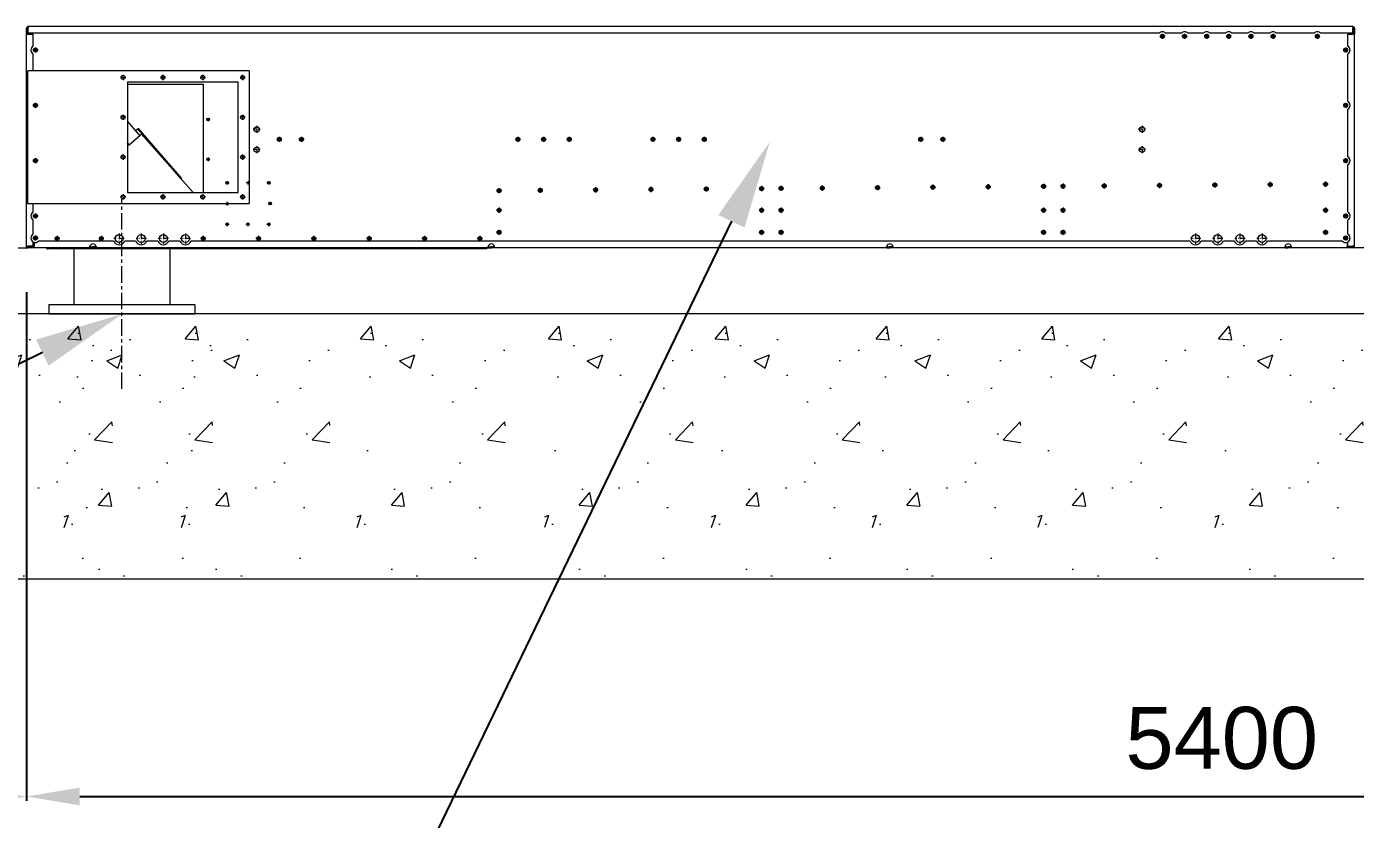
# Model space of a CAD drawing. Header units: millimetres. Extents: x -664124 to 30784, y -141094 to 22397.
# Drawn here: x 11470 to 14472, y 7893 to 9685 of the extents above; entities that cross this region are included whole.
import ezdxf
from ezdxf import colors
from ezdxf.entities.mleader import LeaderData, LeaderLine
from ezdxf.math import Vec2, Vec3

# ---------------------------------------------------------------- set-up
doc = ezdxf.new("R2010")
doc.units = ezdxf.units.MM
doc.linetypes.add('CENTER', pattern=[2, 1.25, -0.25, 0.25, -0.25])
doc.linetypes.add('DASHDOT', pattern=[18.5, 12, -3, 0.5, -3])
for name, color, linetype in [('center', 1, 'CENTER'), ('냉각탑_dim', 1, 'Continuous'), ('냉각탑_기초', 23, 'Continuous')]:
    doc.layers.add(name, color=color, linetype=linetype)
doc.styles.get("Standard").update_dxf_attribs({"font": 'arial.ttf'})
doc.dimstyles.new('1.40', dxfattribs={"dimscale": 20, "dimtxt": 1.5, "dimasz": 1, "dimexe": 0.5, "dimexo": 0.5, "dimgap": 0.5, "dimtad": 1, "dimdec": 0, "dimzin": 0, "dimdsep": 46, "dimtxsty": 'Standard', "dimcen": 0, "dimclrd": 2, "dimclre": 2, "dimclrt": 3, "dimadec": 0, "dimazin": 0, "dimtfac": 1, "dimtdec": 0, "dimtmove": 0, "dimatfit": 0, "dimfxl": 1, "dimtolj": 1, "dimtzin": 0, "dimlwd": -1, "dimlwe": -1, "dimarcsym": 0})

# ---------------------------------------------------------------- blocks, each defined once
blk = doc.blocks.new('*D416')
at = {"color": 2, "transparency": 16777216}
for p, q in [((10470.3, 9084.9), (10470.3, 7934.8)), ((11470.3, 9084.9), (11470.3, 7934.8)), ((10590.3, 7944.8), (11350.3, 7944.8))]:
    blk.add_line(p, q, dxfattribs=at)
for points in [[(10590.3, 7964.8), (10590.3, 7924.8), (10470.3, 7944.8)], [(11350.3, 7964.8), (11350.3, 7924.8), (11470.3, 7944.8)]]:
    blk.add_solid(points, dxfattribs=at)
at = {"layer": 'Defpoints', "color": 0, "transparency": 16777216}
for p in [(10470.3, 9184.9), (11470.3, 9184.9), (11470.3, 7944.8)]:
    blk.add_point(p, dxfattribs=at)
at = {"color": 3, "lineweight": 5, "transparency": 16777216, "insert": (10970.3, 8076.3), "char_height": 140, "attachment_point": 5}
blk.add_mtext('\\A1;1000', dxfattribs=at)
blk = doc.blocks.new('*D417')
at = {"color": 2, "transparency": 16777216}
for p, q in [((11470.3, 9084.9), (11470.3, 7934.8)), ((16870.3, 9084.9), (16870.3, 7934.8)), ((11590.3, 7944.8), (16750.3, 7944.8))]:
    blk.add_line(p, q, dxfattribs=at)
for points in [[(11590.3, 7964.8), (11590.3, 7924.8), (11470.3, 7944.8)], [(16750.3, 7964.8), (16750.3, 7924.8), (16870.3, 7944.8)]]:
    blk.add_solid(points, dxfattribs=at)
at = {"layer": 'Defpoints', "color": 0, "transparency": 16777216}
for p in [(11470.3, 9184.9), (16870.3, 9184.9), (16870.3, 7944.8)]:
    blk.add_point(p, dxfattribs=at)
at = {"color": 3, "lineweight": 5, "transparency": 16777216, "insert": (14170.3, 8076.3), "char_height": 140, "attachment_point": 5}
blk.add_mtext('\\A1;5400', dxfattribs=at)
blk = doc.blocks.new('*D421')
at = {"color": 2, "transparency": 16777216}
for p, q in [((9770.3, 8936.6), (9770.3, 7237.1)), ((17970.3, 8936.6), (17970.3, 7237.1)), ((9890.3, 7247.1), (17850.3, 7247.1))]:
    blk.add_line(p, q, dxfattribs=at)
for points in [[(9890.3, 7267.1), (9890.3, 7227.1), (9770.3, 7247.1)], [(17850.3, 7267.1), (17850.3, 7227.1), (17970.3, 7247.1)]]:
    blk.add_solid(points, dxfattribs=at)
at = {"layer": 'Defpoints', "color": 0, "transparency": 16777216}
for p in [(9770.3, 9036.6), (17970.3, 9036.6), (17970.3, 7247.1)]:
    blk.add_point(p, dxfattribs=at)
at = {"color": 3, "lineweight": 5, "transparency": 16777216, "insert": (13870.3, 7378.6), "char_height": 140, "attachment_point": 5}
blk.add_mtext('\\A1;8200', dxfattribs=at)
blk = doc.blocks.new('1')
at = {"color": 7, "lineweight": 20, "ltscale": 0.3375}
for p, q in [((11470.3, 9667.9), (11470.3, 9681.4)), ((11472.3, 9681.4), (11472.3, 9667.9)), ((14468.3, 9667.9), (14468.3, 9681.4)), ((14470.3, 9681.4), (14470.3, 9667.9)), ((11473.8, 9186.9), (11487.3, 9186.9)), ((14453.3, 9186.9), (14466.8, 9186.9)), ((11487.3, 9184.9), (11473.8, 9184.9)), ((14466.8, 9184.9), (14453.3, 9184.9))]:
    blk.add_line(p, q, dxfattribs=at)
at = {"color": 7, "lineweight": 20, "ltscale": 0.05}
for p, q in [((11470.3, 9681.4), (11472.3, 9681.4)), ((14470.3, 9681.4), (14468.3, 9681.4)), ((11473.8, 9184.9), (11473.8, 9186.9)), ((11613.6, 9184.9), (11613.6, 9186.9)), ((11627.1, 9184.9), (11627.1, 9186.9)), ((12513.6, 9184.9), (12513.6, 9186.9)), ((12527.1, 9184.9), (12527.1, 9186.9)), ((13413.6, 9184.9), (13413.6, 9186.9)), ((13427.1, 9184.9), (13427.1, 9186.9)), ((14313.6, 9184.9), (14313.6, 9186.9)), ((14327.1, 9184.9), (14327.1, 9186.9)), ((14466.8, 9184.9), (14466.8, 9186.9)), ((11516.3, 9182.9), (11518.3, 9182.9)), ((12510.3, 9182.9), (12508.3, 9182.9))]:
    blk.add_line(p, q, dxfattribs=at)
at = {"color": 7, "lineweight": 20}
for p, q in [((11470.3, 9188.4), (11470.3, 9667.9)), ((14466.8, 9684.9), (11473.8, 9684.9)), ((14029.2, 9669.9), (11473.8, 9669.9)), ((11485.3, 9640.6), (11485.3, 9667.9)), ((14079.2, 9669.9), (14043.5, 9669.9)), ((14129.2, 9669.9), (14093.5, 9669.9)), ((14179.2, 9669.9), (14143.5, 9669.9)), ((14229.2, 9669.9), (14193.5, 9669.9)), ((14279.2, 9669.9), (14243.5, 9669.9)), ((14379.2, 9669.9), (14293.5, 9669.9)), ((14466.8, 9669.9), (14393.5, 9669.9)), ((14455.3, 9640.6), (14455.3, 9667.9)), ((14470.3, 9188.4), (14470.3, 9667.9)), ((11485.3, 9584.9), (11485.3, 9623.3)), ((14455.3, 9515.6), (14455.3, 9623.3)), ((11473.3, 9284.9), (11473.3, 9584.9)), ((11973.3, 9584.9), (11473.3, 9584.9)), ((11973.3, 9584.9), (11973.3, 9284.9)), ((11698.3, 9559.9), (11948.3, 9559.9)), ((11698.3, 9559.9), (11698.3, 9309.9)), ((11698.3, 9554.9), (11870.3, 9554.9)), ((11870.3, 9309.9), (11870.3, 9554.9)), ((11948.3, 9309.9), (11948.3, 9559.9)), ((14455.3, 9390.6), (14455.3, 9498.3)), ((11698.3, 9470.6), (11726.4, 9438.3)), ((11727.2, 9438.9), (11702.4, 9417.1)), ((11819.7, 9340.9), (11721.3, 9454.1)), ((11820.8, 9341.9), (11722.4, 9455.1)), ((11846.5, 9309.9), (11730.2, 9441.6)), ((14455.3, 9265.6), (14455.3, 9373.3)), ((11698.3, 9309.9), (11948.3, 9309.9)), ((11473.3, 9284.9), (11973.3, 9284.9)), ((11485.3, 9215.6), (11485.3, 9248.3)), ((14455.3, 9215.6), (14455.3, 9248.3)), ((11666.7, 9199.9), (11497.5, 9199.9)), ((11716.7, 9199.9), (11692, 9199.9)), ((11766.7, 9199.9), (11742, 9199.9)), ((11816.7, 9199.9), (11792, 9199.9)), ((14098.7, 9199.9), (11842, 9199.9)), ((14148.7, 9199.9), (14124, 9199.9)), ((14198.7, 9199.9), (14174, 9199.9)), ((14248.7, 9199.9), (14224, 9199.9)), ((14443.2, 9199.9), (14274, 9199.9)), ((11613.6, 9184.9), (11487.3, 9184.9)), ((12506.8, 9182.9), (11519.8, 9182.9)), ((11577.3, 9182.9), (11577.3, 9056.9)), ((12513.6, 9184.9), (11627.1, 9184.9)), ((11793.6, 9182.9), (11793.6, 9056.9)), ((13413.6, 9184.9), (12527.1, 9184.9)), ((14313.6, 9184.9), (13427.1, 9184.9)), ((14453.3, 9184.9), (14327.1, 9184.9)), ((11520.5, 9056.9), (11850.5, 9056.9)), ((11520.5, 9056.9), (11520.5, 9034.9)), ((11850.5, 9056.9), (11850.5, 9034.9)), ((11850.5, 9034.9), (11520.5, 9034.9))]:
    blk.add_line(p, q, dxfattribs=at)
at = {"color": 7, "lineweight": 20, "ltscale": 0.0875}
for p, q in [((11470.3, 9667.9), (11473.8, 9667.9)), ((11473.8, 9684.9), (11473.8, 9681.4)), ((14466.8, 9684.9), (14466.8, 9681.4)), ((14470.3, 9667.9), (14466.8, 9667.9)), ((11470.3, 9188.4), (11473.8, 9188.4)), ((11487.3, 9184.9), (11487.3, 9188.4)), ((14453.3, 9184.9), (14453.3, 9188.4)), ((14470.3, 9188.4), (14466.8, 9188.4))]:
    blk.add_line(p, q, dxfattribs=at)
at = {"color": 7, "lineweight": 20, "ltscale": 0.0375}
for p, q in [((11472.3, 9681.4), (11473.8, 9681.4)), ((14468.3, 9681.4), (14466.8, 9681.4)), ((11720.1, 9453.2), (11721.3, 9454.1)), ((11721.3, 9454.1), (11722.4, 9455.1)), ((11819.7, 9340.9), (11820.8, 9341.9)), ((11473.8, 9186.9), (11473.8, 9188.4)), ((14466.8, 9186.9), (14466.8, 9188.4))]:
    blk.add_line(p, q, dxfattribs=at)
at = {"color": 7, "lineweight": 20, "ltscale": 0.2875}
for p, q in [((11473.8, 9669.9), (11473.8, 9681.4)), ((11473.8, 9667.9), (11485.3, 9667.9)), ((14455.3, 9667.9), (14466.8, 9667.9)), ((14466.8, 9669.9), (14466.8, 9681.4)), ((11485.3, 9188.4), (11473.8, 9188.4)), ((14455.3, 9188.4), (14466.8, 9188.4))]:
    blk.add_line(p, q, dxfattribs=at)
at = {"color": 7, "linetype": 'DASHDOT', "lineweight": 20, "ltscale": 0.2925}
for p, q in [((14036.3, 9668.8), (14036.3, 9657.1)), ((14086.3, 9668.8), (14086.3, 9657.1)), ((14136.3, 9668.8), (14136.3, 9657.1)), ((14186.3, 9668.8), (14186.3, 9657.1)), ((14236.3, 9668.8), (14236.3, 9657.1)), ((14286.3, 9668.8), (14286.3, 9657.1)), ((14386.3, 9668.8), (14386.3, 9657.1)), ((11490.3, 9637.8), (11490.3, 9626.1)), ((14042.2, 9662.9), (14030.5, 9662.9)), ((14092.2, 9662.9), (14080.5, 9662.9)), ((14142.2, 9662.9), (14130.5, 9662.9)), ((14192.2, 9662.9), (14180.5, 9662.9)), ((14242.2, 9662.9), (14230.5, 9662.9)), ((14292.2, 9662.9), (14280.5, 9662.9)), ((14392.2, 9662.9), (14380.5, 9662.9)), ((14450.3, 9637.8), (14450.3, 9626.1)), ((14456.2, 9631.9), (14444.5, 9631.9)), ((11688.3, 9575.8), (11688.3, 9564.1)), ((11778.3, 9575.8), (11778.3, 9564.1)), ((11868.3, 9575.8), (11868.3, 9564.1)), ((11958.3, 9575.8), (11958.3, 9564.1)), ((11490.3, 9512.8), (11490.3, 9501.1)), ((14456.2, 9506.9), (14444.5, 9506.9)), ((14450.3, 9512.8), (14450.3, 9501.1)), ((11688.3, 9485.8), (11688.3, 9474.1)), ((11958.3, 9485.8), (11958.3, 9474.1)), ((12041.3, 9435.8), (12041.3, 9424.1)), ((12091.3, 9435.8), (12091.3, 9424.1)), ((12580.3, 9435.8), (12580.3, 9424.1)), ((12638.3, 9435.8), (12638.3, 9424.1)), ((12696.3, 9435.8), (12696.3, 9424.1)), ((12885.3, 9435.8), (12885.3, 9424.1)), ((12943.3, 9435.8), (12943.3, 9424.1)), ((13001.3, 9435.8), (13001.3, 9424.1)), ((13490.3, 9435.8), (13490.3, 9424.1)), ((13546.2, 9429.9), (13534.5, 9429.9)), ((13540.3, 9435.8), (13540.3, 9424.1)), ((11490.3, 9387.8), (11490.3, 9376.1)), ((11688.3, 9395.8), (11688.3, 9384.1)), ((11958.3, 9395.8), (11958.3, 9384.1)), ((14456.2, 9381.9), (14444.5, 9381.9)), ((14450.3, 9387.8), (14450.3, 9376.1)), ((12537.8, 9320), (12537.8, 9308.3)), ((12630.8, 9320.7), (12630.8, 9309)), ((12755.8, 9321.7), (12755.8, 9310)), ((12880.8, 9322.7), (12880.8, 9311)), ((13005.8, 9323.7), (13005.8, 9312)), ((13130.8, 9324.6), (13130.8, 9312.9)), ((13174.8, 9325), (13174.8, 9313.3)), ((13267.8, 9325.7), (13267.8, 9314)), ((13392.8, 9326.7), (13392.8, 9315)), ((13523.7, 9321.8), (13512, 9321.8)), ((13517.8, 9327.7), (13517.8, 9316)), ((13648.7, 9322.8), (13637, 9322.8)), ((13642.8, 9328.7), (13642.8, 9317)), ((13773.7, 9323.7), (13762, 9323.7)), ((13767.8, 9329.6), (13767.8, 9317.9)), ((13817.7, 9324.1), (13806, 9324.1)), ((13811.8, 9330), (13811.8, 9318.3)), ((13910.7, 9324.8), (13899, 9324.8)), ((13904.8, 9330.7), (13904.8, 9319)), ((14035.7, 9325.8), (14024, 9325.8)), ((14029.8, 9331.7), (14029.8, 9320)), ((14160.7, 9326.8), (14149, 9326.8)), ((14154.8, 9332.7), (14154.8, 9321)), ((14285.7, 9327.8), (14274, 9327.8)), ((14279.8, 9333.7), (14279.8, 9322)), ((14410.7, 9328.7), (14399, 9328.7)), ((14404.8, 9334.6), (14404.8, 9322.9)), ((11688.3, 9305.8), (11688.3, 9294.1)), ((11778.3, 9305.8), (11778.3, 9294.1)), ((11868.3, 9305.8), (11868.3, 9294.1)), ((11958.3, 9305.8), (11958.3, 9294.1)), ((11490.3, 9262.8), (11490.3, 9251.1)), ((12537.8, 9275.8), (12537.8, 9264.1)), ((13130.8, 9275.8), (13130.8, 9264.1)), ((13174.8, 9275.8), (13174.8, 9264.1)), ((13773.7, 9269.9), (13762, 9269.9)), ((13767.8, 9275.8), (13767.8, 9264.1)), ((13817.7, 9269.9), (13806, 9269.9)), ((13811.8, 9275.8), (13811.8, 9264.1)), ((14410.7, 9269.9), (14399, 9269.9)), ((14404.8, 9275.8), (14404.8, 9264.1)), ((14456.2, 9256.9), (14444.5, 9256.9)), ((14450.3, 9262.8), (14450.3, 9251.1)), ((12537.8, 9225.8), (12537.8, 9214.1)), ((13130.8, 9225.8), (13130.8, 9214.1)), ((13174.8, 9225.8), (13174.8, 9214.1)), ((13773.7, 9219.9), (13762, 9219.9)), ((13767.8, 9225.8), (13767.8, 9214.1)), ((13817.7, 9219.9), (13806, 9219.9)), ((13811.8, 9225.8), (13811.8, 9214.1)), ((14410.7, 9219.9), (14399, 9219.9)), ((14404.8, 9225.8), (14404.8, 9214.1)), ((11490.3, 9212.8), (11490.3, 9201.1)), ((11539.3, 9211.8), (11539.3, 9200.1)), ((11639.3, 9211.8), (11639.3, 9200.1)), ((11869.3, 9211.8), (11869.3, 9200.1)), ((11994.3, 9211.8), (11994.3, 9200.1)), ((12119.3, 9211.8), (12119.3, 9200.1)), ((12244.3, 9211.8), (12244.3, 9200.1)), ((12369.3, 9211.8), (12369.3, 9200.1)), ((12494.3, 9211.8), (12494.3, 9200.1)), ((14456.2, 9206.9), (14444.5, 9206.9)), ((14450.3, 9212.8), (14450.3, 9201.1))]:
    blk.add_line(p, q, dxfattribs=at)
at = {"color": 7, "linetype": 'DASHDOT', "lineweight": 20, "ltscale": 0.292499}
for p, q in [((11496.2, 9631.9), (11484.5, 9631.9)), ((11694.2, 9569.9), (11682.5, 9569.9)), ((11784.2, 9569.9), (11772.5, 9569.9)), ((11874.2, 9569.9), (11862.5, 9569.9)), ((11964.2, 9569.9), (11952.5, 9569.9)), ((11496.2, 9506.9), (11484.5, 9506.9)), ((11694.2, 9479.9), (11682.5, 9479.9)), ((11964.2, 9479.9), (11952.5, 9479.9)), ((12047.2, 9429.9), (12035.5, 9429.9)), ((12097.2, 9429.9), (12085.5, 9429.9)), ((12586.2, 9429.9), (12574.5, 9429.9)), ((12644.2, 9429.9), (12632.5, 9429.9)), ((12702.2, 9429.9), (12690.5, 9429.9)), ((12891.2, 9429.9), (12879.5, 9429.9)), ((12949.2, 9429.9), (12937.5, 9429.9)), ((13007.2, 9429.9), (12995.5, 9429.9)), ((13496.2, 9429.9), (13484.5, 9429.9)), ((11496.2, 9381.9), (11484.5, 9381.9)), ((11694.2, 9389.9), (11682.5, 9389.9)), ((11964.2, 9389.9), (11952.5, 9389.9)), ((12543.7, 9314.1), (12532, 9314.1)), ((12636.7, 9314.8), (12625, 9314.8)), ((12761.7, 9315.8), (12750, 9315.8)), ((12886.7, 9316.8), (12875, 9316.8)), ((13011.7, 9317.8), (13000, 9317.8)), ((13136.7, 9318.7), (13125, 9318.7)), ((13180.7, 9319.1), (13169, 9319.1)), ((13273.7, 9319.8), (13262, 9319.8)), ((13398.7, 9320.8), (13387, 9320.8)), ((11694.2, 9299.9), (11682.5, 9299.9)), ((11784.2, 9299.9), (11772.5, 9299.9)), ((11874.2, 9299.9), (11862.5, 9299.9)), ((11964.2, 9299.9), (11952.5, 9299.9)), ((11496.2, 9256.9), (11484.5, 9256.9)), ((12543.7, 9269.9), (12532, 9269.9)), ((13136.7, 9269.9), (13125, 9269.9)), ((13180.7, 9269.9), (13169, 9269.9)), ((12543.7, 9219.9), (12532, 9219.9)), ((13136.7, 9219.9), (13125, 9219.9)), ((13180.7, 9219.9), (13169, 9219.9)), ((11496.2, 9206.9), (11484.5, 9206.9)), ((11545.2, 9205.9), (11533.5, 9205.9)), ((11645.2, 9205.9), (11633.5, 9205.9)), ((11875.2, 9205.9), (11863.5, 9205.9)), ((12000.2, 9205.9), (11988.5, 9205.9)), ((12125.2, 9205.9), (12113.5, 9205.9)), ((12250.2, 9205.9), (12238.5, 9205.9)), ((12375.2, 9205.9), (12363.5, 9205.9)), ((12500.2, 9205.9), (12488.5, 9205.9))]:
    blk.add_line(p, q, dxfattribs=at)
at = {"color": 7, "linetype": 'DASHDOT', "lineweight": 20, "ltscale": 0.195001}
for p, q in [((11884.2, 9474.9), (11876.4, 9474.9)), ((11884.2, 9384.9), (11876.4, 9384.9)), ((11927.2, 9331.9), (11919.4, 9331.9)), ((11974.2, 9331.9), (11966.4, 9331.9)), ((12021.2, 9331.9), (12013.4, 9331.9)), ((12541.2, 9314.1), (12533.4, 9314.1)), ((12634.2, 9314.8), (12626.4, 9314.8)), ((12759.2, 9315.8), (12751.4, 9315.8)), ((12884.2, 9316.8), (12876.4, 9316.8)), ((13134.2, 9318.8), (13126.4, 9318.8)), ((13178.2, 9319.1), (13170.4, 9319.1)), ((13271.2, 9319.8), (13263.4, 9319.8)), ((13396.2, 9320.8), (13388.4, 9320.8)), ((13646.2, 9322.8), (13638.4, 9322.8)), ((11927.2, 9284.9), (11919.4, 9284.9)), ((12024.2, 9284.9), (12016.4, 9284.9)), ((12541.2, 9269.9), (12533.4, 9269.9)), ((13134.2, 9269.9), (13126.4, 9269.9)), ((13178.2, 9269.9), (13170.4, 9269.9)), ((11927.2, 9237.9), (11919.4, 9237.9)), ((11974.2, 9237.9), (11966.4, 9237.9)), ((12021.2, 9237.9), (12013.4, 9237.9)), ((12541.2, 9219.9), (12533.4, 9219.9)), ((13134.2, 9219.9), (13126.4, 9219.9)), ((13178.2, 9219.9), (13170.4, 9219.9))]:
    blk.add_line(p, q, dxfattribs=at)
at = {"color": 7, "linetype": 'DASHDOT', "lineweight": 20, "ltscale": 0.195}
for p, q in [((11880.3, 9478.8), (11880.3, 9471)), ((11880.3, 9388.8), (11880.3, 9381)), ((11923.3, 9335.8), (11923.3, 9328)), ((11970.3, 9335.8), (11970.3, 9328)), ((12017.3, 9335.8), (12017.3, 9328)), ((12537.3, 9318), (12537.3, 9310.2)), ((12630.3, 9318.7), (12630.3, 9310.9)), ((12755.3, 9319.7), (12755.3, 9311.9)), ((12880.3, 9320.7), (12880.3, 9312.9)), ((13005.3, 9321.7), (13005.3, 9313.9)), ((13130.3, 9322.7), (13130.3, 9314.9)), ((13174.3, 9323), (13174.3, 9315.2)), ((13267.3, 9323.7), (13267.3, 9315.9)), ((13392.3, 9324.7), (13392.3, 9316.9)), ((13521.2, 9321.8), (13513.4, 9321.8)), ((13517.3, 9325.7), (13517.3, 9317.9)), ((13642.3, 9326.7), (13642.3, 9318.9)), ((13771.2, 9323.8), (13763.4, 9323.8)), ((13767.3, 9327.7), (13767.3, 9319.9)), ((13815.2, 9324.1), (13807.4, 9324.1)), ((13811.3, 9328), (13811.3, 9320.2)), ((13908.2, 9324.8), (13900.4, 9324.8)), ((13904.3, 9328.7), (13904.3, 9320.9)), ((14033.2, 9325.8), (14025.4, 9325.8)), ((14029.3, 9329.7), (14029.3, 9321.9)), ((14158.2, 9326.8), (14150.4, 9326.8)), ((14154.3, 9330.7), (14154.3, 9322.9)), ((14283.2, 9327.8), (14275.4, 9327.8)), ((14279.3, 9331.7), (14279.3, 9323.9)), ((14408.2, 9328.8), (14400.4, 9328.8)), ((14404.3, 9332.7), (14404.3, 9324.9)), ((11923.3, 9288.8), (11923.3, 9281)), ((12020.3, 9288.8), (12020.3, 9281)), ((12537.3, 9273.8), (12537.3, 9266)), ((13130.3, 9273.8), (13130.3, 9266)), ((13174.3, 9273.8), (13174.3, 9266)), ((13771.2, 9269.9), (13763.4, 9269.9)), ((13767.3, 9273.8), (13767.3, 9266)), ((13815.2, 9269.9), (13807.4, 9269.9)), ((13811.3, 9273.8), (13811.3, 9266)), ((14408.2, 9269.9), (14400.4, 9269.9)), ((14404.3, 9273.8), (14404.3, 9266)), ((11923.3, 9241.8), (11923.3, 9234)), ((11970.3, 9241.8), (11970.3, 9234)), ((12017.3, 9241.8), (12017.3, 9234)), ((12537.3, 9223.8), (12537.3, 9216)), ((13130.3, 9223.8), (13130.3, 9216)), ((13174.3, 9223.8), (13174.3, 9216)), ((13771.2, 9219.9), (13763.4, 9219.9)), ((13767.3, 9223.8), (13767.3, 9216)), ((13815.2, 9219.9), (13807.4, 9219.9)), ((13811.3, 9223.8), (13811.3, 9216)), ((14408.2, 9219.9), (14400.4, 9219.9)), ((14404.3, 9223.8), (14404.3, 9216))]:
    blk.add_line(p, q, dxfattribs=at)
at = {"color": 7, "linetype": 'DASHDOT', "lineweight": 20, "ltscale": 0.389999}
for p, q in [((11990.3, 9460.7), (11990.3, 9445.1)), ((13990.3, 9460.7), (13990.3, 9445.1))]:
    blk.add_line(p, q, dxfattribs=at)
at = {"color": 7, "lineweight": 20, "ltscale": 0.125001}
blk.add_line((11716.3, 9449.9), (11720.1, 9453.2), dxfattribs=at)
at = {"color": 7, "lineweight": 20, "ltscale": 0.1}
blk.add_line((11727.2, 9438.9), (11730.2, 9441.6), dxfattribs=at)
at = {"color": 7, "linetype": 'DASHDOT', "lineweight": 20, "ltscale": 0.389996}
for p, q in [((11998.1, 9452.9), (11982.5, 9452.9)), ((11998.1, 9406.9), (11982.5, 9406.9))]:
    blk.add_line(p, q, dxfattribs=at)
at = {"color": 7, "linetype": 'DASHDOT', "lineweight": 20, "ltscale": 0.390001}
for p, q in [((13998.1, 9452.9), (13982.5, 9452.9)), ((13998.1, 9406.9), (13982.5, 9406.9))]:
    blk.add_line(p, q, dxfattribs=at)
at = {"color": 7, "lineweight": 20, "ltscale": 0.157289}
blk.add_line((11702.5, 9417.1), (11698.3, 9421.8), dxfattribs=at)
at = {"color": 7, "lineweight": 20, "ltscale": 0.1554}
blk.add_line((11702.4, 9417.1), (11698.3, 9421.7), dxfattribs=at)
at = {"color": 7, "linetype": 'DASHDOT', "lineweight": 20, "ltscale": 0.39}
for p, q in [((11990.3, 9414.7), (11990.3, 9399.1)), ((13990.3, 9414.7), (13990.3, 9399.1))]:
    blk.add_line(p, q, dxfattribs=at)
at = {"color": 7, "lineweight": 20, "ltscale": 0.15}
for p, q in [((11490.3, 9378.9), (11490.3, 9384.9)), ((11490.3, 9203.9), (11490.3, 9209.9))]:
    blk.add_line(p, q, dxfattribs=at)
at = {"color": 7, "lineweight": 20, "ltscale": 0.010428}
blk.add_line((11819.3, 9340.7), (11819.7, 9340.9), dxfattribs=at)
at = {"color": 7, "linetype": 'DASHDOT', "lineweight": 20, "ltscale": 0.194998}
blk.add_line((13009.2, 9317.8), (13001.4, 9317.8), dxfattribs=at)
at = {"color": 7, "lineweight": 20, "ltscale": 0.483494}
blk.add_line((11485.3, 9265.6), (11485.3, 9284.9), dxfattribs=at)
at = {"color": 7, "linetype": 'DASHDOT', "lineweight": 20}
for p, q in [((11679.3, 9217.6), (11679.3, 9194.2)), ((11729.3, 9217.6), (11729.3, 9194.2)), ((11779.3, 9217.6), (11779.3, 9194.2)), ((11829.3, 9217.6), (11829.3, 9194.2)), ((14111.3, 9217.6), (14111.3, 9194.2)), ((14161.3, 9217.6), (14161.3, 9194.2)), ((14211.3, 9217.6), (14211.3, 9194.2)), ((14261.3, 9217.6), (14261.3, 9194.2)), ((11691, 9205.9), (11667.6, 9205.9)), ((11741, 9205.9), (11717.6, 9205.9)), ((11791, 9205.9), (11767.6, 9205.9)), ((11841, 9205.9), (11817.6, 9205.9)), ((14123, 9205.9), (14099.6, 9205.9)), ((14173, 9205.9), (14149.6, 9205.9)), ((14223, 9205.9), (14199.6, 9205.9)), ((14273, 9205.9), (14249.6, 9205.9))]:
    blk.add_line(p, q, dxfattribs=at)
at = {"lineweight": 20}
for p, q in [((11470.3, 9184.9), (11470.3, 9188.4)), ((10470.3, 9184.9), (11470.3, 9184.9)), ((11470.3, 9184.9), (11473.8, 9184.9)), ((16870.3, 9184.9), (11970.3, 9184.9)), ((9770.3, 9036.6), (17970.3, 9036.6))]:
    blk.add_line(p, q, dxfattribs=at)
at = {"color": 7, "lineweight": 20, "ltscale": 0.245994}
for p, q in [((11485.3, 9188.4), (11485.3, 9198.3)), ((14455.3, 9188.4), (14455.3, 9198.3))]:
    blk.add_line(p, q, dxfattribs=at)
at = {"color": 7, "lineweight": 20, "ltscale": 0.224015}
for p, q in [((11487.3, 9197.4), (11487.3, 9188.4)), ((14453.3, 9197.4), (14453.3, 9188.4))]:
    blk.add_line(p, q, dxfattribs=at)
at = {"color": 7, "lineweight": 20, "ltscale": 0.169248}
for p, q in [((11613.6, 9186.9), (11620.3, 9186.9)), ((11627.1, 9186.9), (11620.3, 9186.9)), ((12513.6, 9186.9), (12520.3, 9186.9)), ((12527.1, 9186.9), (12520.3, 9186.9)), ((13413.6, 9186.9), (13420.3, 9186.9)), ((13427.1, 9186.9), (13420.3, 9186.9)), ((14313.6, 9186.9), (14320.3, 9186.9)), ((14327.1, 9186.9), (14320.3, 9186.9)), ((11613.6, 9184.9), (11620.3, 9184.9)), ((11627.1, 9184.9), (11620.3, 9184.9)), ((12513.6, 9184.9), (12520.3, 9184.9)), ((12527.1, 9184.9), (12520.3, 9184.9)), ((13413.6, 9184.9), (13420.3, 9184.9)), ((13427.1, 9184.9), (13420.3, 9184.9)), ((14313.6, 9184.9), (14320.3, 9184.9)), ((14327.1, 9184.9), (14320.3, 9184.9))]:
    blk.add_line(p, q, dxfattribs=at)
at = {"color": 7, "lineweight": 20, "ltscale": 0.050016}
for p, q in [((11516.3, 9182.9), (11516.3, 9184.9)), ((11518.3, 9182.9), (11518.3, 9184.9))]:
    blk.add_line(p, q, dxfattribs=at)
at = {"color": 7, "lineweight": 20, "ltscale": 0.049866}
for p, q in [((11519.8, 9184.9), (11519.8, 9182.9)), ((12506.8, 9184.9), (12506.8, 9182.9))]:
    blk.add_line(p, q, dxfattribs=at)
at = {"color": 7, "lineweight": 20, "ltscale": 0.050015}
for p, q in [((12508.3, 9184.9), (12508.3, 9182.9)), ((12510.3, 9184.9), (12510.3, 9182.9))]:
    blk.add_line(p, q, dxfattribs=at)
at = {"color": 7, "lineweight": 20}
for centre, radius in [((14036.3, 9662.9), 4.5), ((14086.3, 9662.9), 4.5), ((14136.3, 9662.9), 4.5), ((14186.3, 9662.9), 4.5), ((14236.3, 9662.9), 4.5), ((14286.3, 9662.9), 4.5), ((14386.3, 9662.9), 4.5), ((11490.3, 9631.9), 4.5), ((14036.3, 9662.9), 3), ((14086.3, 9662.9), 3), ((14136.3, 9662.9), 3), ((14186.3, 9662.9), 3), ((14236.3, 9662.9), 3), ((14286.3, 9662.9), 3), ((14386.3, 9662.9), 3), ((14450.3, 9631.9), 4.5), ((11490.3, 9631.9), 3), ((14450.3, 9631.9), 3), ((11688.3, 9569.9), 4.5), ((11778.3, 9569.9), 4.5), ((11868.3, 9569.9), 4.5), ((11958.3, 9569.9), 4.5), ((11490.3, 9506.9), 4.5), ((11490.3, 9506.9), 3), ((14450.3, 9506.9), 4.5), ((14450.3, 9506.9), 3), ((11688.3, 9479.9), 4.5), ((11880.3, 9474.9), 3), ((11958.3, 9479.9), 4.5), ((11990.3, 9452.9), 6), ((13990.3, 9452.9), 6), ((12041.3, 9429.9), 4.5), ((12041.3, 9429.9), 3), ((12091.3, 9429.9), 4.5), ((12091.3, 9429.9), 3), ((12580.3, 9429.9), 4.5), ((12580.3, 9429.9), 3), ((12638.3, 9429.9), 4.5), ((12638.3, 9429.9), 3), ((12696.3, 9429.9), 4.5), ((12696.3, 9429.9), 3), ((12885.3, 9429.9), 4.5), ((12885.3, 9429.9), 3), ((12943.3, 9429.9), 4.5), ((12943.3, 9429.9), 3), ((13001.3, 9429.9), 4.5), ((13001.3, 9429.9), 3), ((13490.3, 9429.9), 4.5), ((13490.3, 9429.9), 3), ((13540.3, 9429.9), 4.5), ((13540.3, 9429.9), 3), ((11990.3, 9406.9), 6), ((13990.3, 9406.9), 6), ((11490.3, 9381.9), 4.5), ((11490.3, 9381.9), 3), ((11688.3, 9389.9), 4.5), ((11880.3, 9384.9), 3), ((11958.3, 9389.9), 4.5), ((14450.3, 9381.9), 4.5), ((14450.3, 9381.9), 3), ((11923.3, 9331.9), 3), ((12017.3, 9331.9), 3), ((12537.8, 9314.1), 4.5), ((12537.3, 9314.1), 3), ((12630.8, 9314.8), 4.5), ((12630.3, 9314.8), 3), ((12755.8, 9315.8), 4.5), ((12755.3, 9315.8), 3), ((12880.8, 9316.8), 4.5), ((12880.3, 9316.8), 3), ((13005.8, 9317.8), 4.5), ((13005.3, 9317.8), 3), ((13130.8, 9318.7), 4.5), ((13130.3, 9318.8), 3), ((13174.8, 9319.1), 4.5), ((13174.3, 9319.1), 3), ((13267.8, 9319.8), 4.5), ((13267.3, 9319.8), 3), ((13392.8, 9320.8), 4.5), ((13392.3, 9320.8), 3), ((13517.8, 9321.8), 4.5), ((13517.3, 9321.8), 3), ((13642.8, 9322.8), 4.5), ((13642.3, 9322.8), 3), ((13767.8, 9323.7), 4.5), ((13767.3, 9323.8), 3), ((13811.8, 9324.1), 4.5), ((13811.3, 9324.1), 3), ((13904.8, 9324.8), 4.5), ((13904.3, 9324.8), 3), ((14029.8, 9325.8), 4.5), ((14029.3, 9325.8), 3), ((14154.8, 9326.8), 4.5), ((14154.3, 9326.8), 3), ((14279.8, 9327.8), 4.5), ((14279.3, 9327.8), 3), ((14404.8, 9328.7), 4.5), ((14404.3, 9328.8), 3), ((11688.3, 9299.9), 4.5), ((11778.3, 9299.9), 4.5), ((11868.3, 9299.9), 4.5), ((11958.3, 9299.9), 4.5), ((12020.3, 9284.9), 3), ((11490.3, 9256.9), 4.5), ((11490.3, 9256.9), 3), ((12537.8, 9269.9), 4.5), ((12537.3, 9269.9), 3), ((13130.8, 9269.9), 4.5), ((13130.3, 9269.9), 3), ((13174.8, 9269.9), 4.5), ((13174.3, 9269.9), 3), ((13767.8, 9269.9), 4.5), ((13767.3, 9269.9), 3), ((13811.8, 9269.9), 4.5), ((13811.3, 9269.9), 3), ((14404.8, 9269.9), 4.5), ((14404.3, 9269.9), 3), ((14450.3, 9256.9), 4.5), ((14450.3, 9256.9), 3), ((11923.3, 9237.9), 3), ((11970.3, 9237.9), 3), ((12017.3, 9237.9), 3), ((12537.8, 9219.9), 4.5), ((12537.3, 9219.9), 3), ((13130.8, 9219.9), 4.5), ((13130.3, 9219.9), 3), ((13174.8, 9219.9), 4.5), ((13174.3, 9219.9), 3), ((13767.8, 9219.9), 4.5), ((13767.3, 9219.9), 3), ((13811.8, 9219.9), 4.5), ((13811.3, 9219.9), 3), ((14404.8, 9219.9), 4.5), ((14404.3, 9219.9), 3), ((11490.3, 9206.9), 4.5), ((11490.3, 9206.9), 3), ((11539.3, 9205.9), 4.5), ((11539.3, 9205.9), 3), ((11639.3, 9205.9), 4.5), ((11639.3, 9205.9), 3), ((11679.3, 9205.9), 9), ((11729.3, 9205.9), 9), ((11779.3, 9205.9), 9), ((11829.3, 9205.9), 9), ((11869.3, 9205.9), 4.5), ((11869.3, 9205.9), 3), ((11994.3, 9205.9), 4.5), ((11994.3, 9205.9), 3), ((12119.3, 9205.9), 4.5), ((12119.3, 9205.9), 3), ((12244.3, 9205.9), 4.5), ((12244.3, 9205.9), 3), ((12369.3, 9205.9), 4.5), ((12369.3, 9205.9), 3), ((12494.3, 9205.9), 4.5), ((12494.3, 9205.9), 3), ((14111.3, 9205.9), 9), ((14161.3, 9205.9), 9), ((14211.3, 9205.9), 9), ((14261.3, 9205.9), 9), ((14450.3, 9206.9), 4.5), ((14450.3, 9206.9), 3)]:
    blk.add_circle(centre, radius, dxfattribs=at)
for centre, radius, start, end in [((11473.8, 9681.4), 3.5, 90, 180), ((11473.8, 9681.4), 1.5, 90, 180), ((14036.3, 9662.9), 10, 44.427, 135.573), ((14086.3, 9662.9), 10, 44.427, 135.573), ((14136.3, 9662.9), 10, 44.427, 135.573), ((14186.3, 9662.9), 10, 44.427, 135.573), ((14236.3, 9662.9), 10, 44.427, 135.573), ((14286.3, 9662.9), 10, 44.427, 135.573), ((14386.3, 9662.9), 10, 44.427, 135.573), ((14466.8, 9681.4), 3.5, 0, 90), ((14466.8, 9681.4), 1.5, 0, 90), ((11490.3, 9631.9), 10, 120, 240), ((14450.3, 9631.9), 10, 300, 60), ((14450.3, 9506.9), 10, 300, 60), ((14450.3, 9381.9), 10, 300, 60), ((11970.3, 9331.9), 3, 359.7382, 0.2618), ((11923.3, 9284.9), 3, 180, 0), ((11490.3, 9256.9), 10, 120, 240), ((14450.3, 9256.9), 10, 300, 60), ((11473.8, 9188.4), 3.5, 180, 270), ((11473.8, 9188.4), 1.5, 180, 270), ((11490.3, 9206.9), 10, 120, 240), ((11490.3, 9206.9), 10, 252.5424, 315.573), ((11620.3, 9186.9), 7, 12.3736, 167.6264), ((11679.3, 9205.9), 14, 205.3769, 334.6231), ((11729.3, 9205.9), 14, 205.3769, 334.6231), ((11779.3, 9205.9), 14, 205.3769, 334.6231), ((11829.3, 9205.9), 14, 205.3769, 334.6231), ((12520.3, 9186.9), 7, 12.3736, 167.6264), ((12508.5, 9186), 18.8, 0.553, 7.5903), ((13420.3, 9186.9), 7, 12.3736, 167.6264), ((14111.3, 9205.9), 14, 205.3769, 334.6231), ((14161.3, 9205.9), 14, 205.3769, 334.6231), ((14211.3, 9205.9), 14, 205.3769, 334.6231), ((14261.3, 9205.9), 14, 205.3769, 334.6231), ((14320.3, 9186.9), 7, 12.3736, 167.6264), ((14450.3, 9206.9), 10, 224.427, 287.4576), ((14450.3, 9206.9), 10, 300, 60), ((14466.8, 9188.4), 1.5, 270, 0), ((14466.8, 9188.4), 3.5, 270, 0), ((11508.8, 9188.4), 3.5, 270, 270.245), ((11517.8, 9188.4), 3.5, 269.755, 270), ((12510.8, 9188.4), 3.5, 270, 270.245), ((12554.8, 9188.4), 3.5, 270, 270.245), ((13112.8, 9188.4), 3.5, 269.755, 270), ((13147.8, 9188.4), 3.5, 270, 270.245), ((13156.8, 9188.4), 3.5, 269.755, 270), ((13191.8, 9188.4), 3.5, 270, 270.245), ((13749.8, 9188.4), 3.5, 269.755, 270), ((13784.8, 9188.4), 3.5, 270, 270.245), ((13793.8, 9188.4), 3.5, 269.755, 270), ((13828.8, 9188.4), 3.5, 270, 270.245), ((14386.8, 9188.4), 3.5, 269.755, 270), ((14421.8, 9188.4), 3.5, 270, 270.245), ((14431.8, 9188.4), 3.5, 269.755, 270)]:
    blk.add_arc(centre, radius, start, end, dxfattribs=at)
for points in [[(11613.3, 9186.1), (11613.3, 9186.5), (11613.3, 9187), (11613.4, 9187.5), (11613.4, 9188), (11613.5, 9188.4)], [(11613.4, 9187.1), (11613.4, 9187.1), (11613.4, 9187), (11613.5, 9187), (11613.5, 9186.9), (11613.6, 9186.9)], [(11627.3, 9187.1), (11627.3, 9187.1), (11627.2, 9187), (11627.2, 9187), (11627.2, 9186.9), (11627.1, 9186.9)], [(11627.2, 9188.4), (11627.2, 9188), (11627.3, 9187.5), (11627.3, 9187), (11627.3, 9186.5), (11627.3, 9186.1)], [(12513.3, 9186.1), (12513.3, 9186.5), (12513.3, 9187), (12513.4, 9187.5), (12513.4, 9188), (12513.5, 9188.4)], [(12513.4, 9187.1), (12513.4, 9187.1), (12513.4, 9187), (12513.5, 9187), (12513.5, 9186.9), (12513.6, 9186.9)], [(12527.3, 9187.1), (12527.3, 9187.1), (12527.2, 9187), (12527.2, 9187), (12527.2, 9186.9), (12527.1, 9186.9)], [(13413.3, 9186.1), (13413.3, 9186.5), (13413.3, 9187), (13413.4, 9187.5), (13413.4, 9188), (13413.5, 9188.4)], [(13413.4, 9187.1), (13413.4, 9187.1), (13413.4, 9187), (13413.5, 9187), (13413.5, 9186.9), (13413.6, 9186.9)], [(13427.3, 9187.1), (13427.3, 9187.1), (13427.2, 9187), (13427.2, 9187), (13427.2, 9186.9), (13427.1, 9186.9)], [(13427.2, 9188.4), (13427.2, 9188), (13427.3, 9187.5), (13427.3, 9187), (13427.3, 9186.5), (13427.3, 9186.1)], [(14313.3, 9186.1), (14313.3, 9186.5), (14313.3, 9187), (14313.4, 9187.5), (14313.4, 9188), (14313.5, 9188.4)], [(14313.4, 9187.1), (14313.4, 9187.1), (14313.4, 9187), (14313.5, 9187), (14313.5, 9186.9), (14313.6, 9186.9)], [(14327.3, 9187.1), (14327.3, 9187.1), (14327.2, 9187), (14327.2, 9187), (14327.2, 9186.9), (14327.1, 9186.9)], [(14327.2, 9188.4), (14327.2, 9188), (14327.3, 9187.5), (14327.3, 9187), (14327.3, 9186.5), (14327.3, 9186.1)]]:
    blk.add_open_spline(points, degree=5, dxfattribs=at)
for points in [[(11613.3, 9186.1), (11613.3, 9185.8), (11613.3, 9185.5), (11613.4, 9185.2), (11613.4, 9185), (11613.5, 9185), (11613.5, 9184.9), (11613.5, 9184.9), (11613.6, 9184.9)], [(11627.3, 9186.1), (11627.3, 9185.8), (11627.3, 9185.5), (11627.3, 9185.2), (11627.2, 9185), (11627.1, 9185), (11627.1, 9184.9), (11627.1, 9184.9), (11627.1, 9184.9)], [(12513.3, 9186.1), (12513.3, 9185.8), (12513.3, 9185.5), (12513.4, 9185.2), (12513.4, 9185), (12513.5, 9185), (12513.5, 9184.9), (12513.5, 9184.9), (12513.6, 9184.9)], [(12527.3, 9186.1), (12527.3, 9185.8), (12527.3, 9185.5), (12527.3, 9185.2), (12527.2, 9185), (12527.1, 9185), (12527.1, 9184.9), (12527.1, 9184.9), (12527.1, 9184.9)], [(13413.3, 9186.1), (13413.3, 9185.8), (13413.3, 9185.5), (13413.4, 9185.2), (13413.4, 9185), (13413.5, 9185), (13413.5, 9184.9), (13413.5, 9184.9), (13413.6, 9184.9)], [(13427.3, 9186.1), (13427.3, 9185.8), (13427.3, 9185.5), (13427.3, 9185.2), (13427.2, 9185), (13427.1, 9185), (13427.1, 9184.9), (13427.1, 9184.9), (13427.1, 9184.9)], [(14313.3, 9186.1), (14313.3, 9185.8), (14313.3, 9185.5), (14313.4, 9185.2), (14313.4, 9185), (14313.5, 9185), (14313.5, 9184.9), (14313.5, 9184.9), (14313.6, 9184.9)], [(14327.3, 9186.1), (14327.3, 9185.8), (14327.3, 9185.5), (14327.3, 9185.2), (14327.2, 9185), (14327.1, 9185), (14327.1, 9184.9), (14327.1, 9184.9), (14327.1, 9184.9)]]:
    blk.add_open_spline(points, degree=5, knots=[0, 0, 0, 0, 0, 0, 3.902586, 3.902586, 3.902586, 4.80152, 4.80152, 4.80152, 4.80152, 4.80152, 4.80152], dxfattribs=at)

msp = doc.modelspace()

# ---------------------------------------------------------------- hatches: boundary and pattern name
at = {"layer": '냉각탑_기초', "lineweight": 20, "ltscale": 30}
h = msp.add_hatch(dxfattribs=at)
h.set_pattern_fill('AR-CONC', color=256, scale=50, style=0)
h.set_pattern_definition([(50, (-3264.45, -7504.73), (358.63, -31.376), [37.5, -412.5]), (355, (-3264.45, -7504.73), (-69.3757, 376.096), [30, -330]), (100.4514, (-3234.56, -7507.34), (289.2547, 344.72), [31.87, -350.571]), (46.1842, (-3264.45, -7404.73), (533.6205, -82.7595), [56.25, -618.75]), (96.6356, (-3220, -7411.6), (467.331, 487.059), [47.805, -525.856]), (351.1842, (-3264.45, -7404.73), (467.331, 487.059), [45, -495]), (21, (-3214.45, -7429.73), (298.4535, -201.3094), [37.5, -412.5]), (326, (-3214.45, -7429.73), (121.6577, 362.575), [30, -330]), (71.4514, (-3189.58, -7446.5), (420.1113, 161.265), [31.87, -350.571]), (37.5, (-3264.45, -7504.73), (6.0799, 166.4469), [0, -326, 0, -335, 0, -331.25]), (7.5, (-3264.45, -7504.73), (131.5348, 197.2059), [0, -191, 0, -318.5, 0, -126.25]), (327.5, (-3375.95, -7504.73), (266.9112, -11.2774), [0, -125, 0, -390, 0, -517.5]), (317.5, (-3425.95, -7504.73), (291.593, 50.0525), [0, -162.5, 0, -259, 0, -367.5])])
h.paths.add_polyline_path([(11664.1, 9036.6), (11329.1, 9036.6), (11329.1, 8436.6), (11664.1, 8436.6)])
h = msp.add_hatch(dxfattribs=at)
h.set_pattern_fill('AR-CONC', color=256, scale=50, style=0)
h.set_pattern_definition([(50, (-3038, -7504.73), (358.63, -31.376), [37.5, -412.5]), (355, (-3038, -7504.73), (-69.3757, 376.096), [30, -330]), (100.4514, (-3008.1, -7507.34), (289.2547, 344.72), [31.87, -350.571]), (46.1842, (-3038, -7404.73), (533.6205, -82.7595), [56.25, -618.75]), (96.6356, (-2993.5, -7411.6), (467.331, 487.059), [47.805, -525.856]), (351.1842, (-3038, -7404.73), (467.331, 487.059), [45, -495]), (21, (-2988, -7429.73), (298.4535, -201.3094), [37.5, -412.5]), (326, (-2988, -7429.73), (121.6577, 362.575), [30, -330]), (71.4514, (-2963.1, -7446.5), (420.1113, 161.265), [31.87, -350.571]), (37.5, (-3037.99, -7504.73), (6.0799, 166.4469), [0, -326, 0, -335, 0, -331.25]), (7.5, (-3037.99, -7504.73), (131.5348, 197.2059), [0, -191, 0, -318.5, 0, -126.25]), (327.5, (-3149.49, -7504.73), (266.9112, -11.2774), [0, -125, 0, -390, 0, -517.5]), (317.5, (-3199.49, -7504.73), (291.593, 50.0525), [0, -162.5, 0, -259, 0, -367.5])])
h.paths.add_polyline_path([(11890.5, 9036.6), (11555.5, 9036.6), (11555.5, 8436.6), (11890.5, 8436.6)])
h = msp.add_hatch(dxfattribs=at)
h.set_pattern_fill('AR-CONC', color=256, scale=50, style=0)
h.set_pattern_definition([(50, (-2773.2, -7504.73), (358.63, -31.376), [37.5, -412.5]), (355, (-2773.2, -7504.73), (-69.3757, 376.096), [30, -330]), (100.4514, (-2743.3, -7507.34), (289.2547, 344.72), [31.87, -350.571]), (46.1842, (-2773.2, -7404.73), (533.6205, -82.7595), [56.25, -618.75]), (96.6356, (-2728.73, -7411.6), (467.331, 487.059), [47.805, -525.856]), (351.1842, (-2773.2, -7404.73), (467.331, 487.059), [45, -495]), (21, (-2723.2, -7429.73), (298.4535, -201.3094), [37.5, -412.5]), (326, (-2723.2, -7429.73), (121.6577, 362.575), [30, -330]), (71.4514, (-2698.32, -7446.5), (420.1113, 161.265), [31.87, -350.571]), (37.5, (-2773.2, -7504.73), (6.0799, 166.4469), [0, -326, 0, -335, 0, -331.25]), (7.5, (-2773.2, -7504.73), (131.5348, 197.2059), [0, -191, 0, -318.5, 0, -126.25]), (327.5, (-2884.7, -7504.73), (266.9112, -11.2774), [0, -125, 0, -390, 0, -517.5]), (317.5, (-2934.7, -7504.73), (291.593, 50.0525), [0, -162.5, 0, -259, 0, -367.5])])
h.paths.add_polyline_path([(12155.3, 9036.6), (11820.3, 9036.6), (11820.3, 8436.6), (12155.3, 8436.6)])
h = msp.add_hatch(dxfattribs=at)
h.set_pattern_fill('AR-CONC', color=256, scale=50, style=0)
h.set_pattern_definition([(50, (-2376.74, -7504.73), (358.63, -31.376), [37.5, -412.5]), (355, (-2376.74, -7504.73), (-69.3757, 376.096), [30, -330]), (100.4514, (-2346.86, -7507.34), (289.2547, 344.72), [31.87, -350.571]), (46.1842, (-2376.74, -7404.73), (533.6205, -82.7595), [56.25, -618.75]), (96.6356, (-2332.3, -7411.6), (467.331, 487.059), [47.805, -525.856]), (351.1842, (-2376.74, -7404.73), (467.331, 487.059), [45, -495]), (21, (-2326.74, -7429.73), (298.4535, -201.3094), [37.5, -412.5]), (326, (-2326.74, -7429.73), (121.6577, 362.575), [30, -330]), (71.4514, (-2301.87, -7446.5), (420.1113, 161.265), [31.87, -350.571]), (37.5, (-2376.74, -7504.73), (6.0799, 166.4469), [0, -326, 0, -335, 0, -331.25]), (7.5, (-2376.74, -7504.73), (131.5348, 197.2059), [0, -191, 0, -318.5, 0, -126.25]), (327.5, (-2488.24, -7504.73), (266.9112, -11.2774), [0, -125, 0, -390, 0, -517.5]), (317.5, (-2538.24, -7504.73), (291.593, 50.0525), [0, -162.5, 0, -259, 0, -367.5])])
h.paths.add_polyline_path([(12551.8, 9036.6), (12216.8, 9036.6), (12216.8, 8436.6), (12551.8, 8436.6)])
h = msp.add_hatch(dxfattribs=at)
h.set_pattern_fill('AR-CONC', color=256, scale=50, style=0)
h.set_pattern_definition([(50, (-1952.57, -7504.73), (358.63, -31.376), [37.5, -412.5]), (355, (-1952.57, -7504.73), (-69.3757, 376.096), [30, -330]), (100.4514, (-1922.68, -7507.34), (289.2547, 344.72), [31.87, -350.571]), (46.1842, (-1952.57, -7404.73), (533.6205, -82.7595), [56.25, -618.75]), (96.6356, (-1908.1, -7411.6), (467.331, 487.059), [47.805, -525.856]), (351.1842, (-1952.57, -7404.73), (467.331, 487.059), [45, -495]), (21, (-1902.57, -7429.73), (298.4535, -201.3094), [37.5, -412.5]), (326, (-1902.57, -7429.73), (121.6577, 362.575), [30, -330]), (71.4514, (-1877.7, -7446.5), (420.1113, 161.265), [31.87, -350.571]), (37.5, (-1952.57, -7504.73), (6.0799, 166.4469), [0, -326, 0, -335, 0, -331.25]), (7.5, (-1952.57, -7504.73), (131.5348, 197.2059), [0, -191, 0, -318.5, 0, -126.25]), (327.5, (-2064.07, -7504.73), (266.9112, -11.2774), [0, -125, 0, -390, 0, -517.5]), (317.5, (-2114.07, -7504.73), (291.593, 50.0525), [0, -162.5, 0, -259, 0, -367.5])])
h.paths.add_polyline_path([(12976, 9036.6), (12641, 9036.6), (12641, 8436.6), (12976, 8436.6)])
h = msp.add_hatch(dxfattribs=at)
h.set_pattern_fill('AR-CONC', color=256, scale=50, style=0)
h.set_pattern_definition([(50, (-1575.52, -7504.73), (358.63, -31.376), [37.5, -412.5]), (355, (-1575.52, -7504.73), (-69.3757, 376.096), [30, -330]), (100.4514, (-1545.63, -7507.34), (289.2547, 344.72), [31.87, -350.571]), (46.1842, (-1575.5, -7404.73), (533.6205, -82.7595), [56.25, -618.75]), (96.6356, (-1531.05, -7411.6), (467.331, 487.059), [47.805, -525.856]), (351.1842, (-1575.5, -7404.73), (467.331, 487.059), [45, -495]), (21, (-1525.52, -7429.73), (298.4535, -201.3094), [37.5, -412.5]), (326, (-1525.52, -7429.73), (121.6577, 362.575), [30, -330]), (71.4514, (-1500.65, -7446.5), (420.1113, 161.265), [31.87, -350.571]), (37.5, (-1575.52, -7504.73), (6.0799, 166.4469), [0, -326, 0, -335, 0, -331.25]), (7.5, (-1575.52, -7504.73), (131.5348, 197.2059), [0, -191, 0, -318.5, 0, -126.25]), (327.5, (-1687.02, -7504.73), (266.9112, -11.2774), [0, -125, 0, -390, 0, -517.5]), (317.5, (-1737.02, -7504.73), (291.593, 50.0525), [0, -162.5, 0, -259, 0, -367.5])])
h.paths.add_polyline_path([(13353, 9036.6), (13018, 9036.6), (13018, 8436.6), (13353, 8436.6)])
h = msp.add_hatch(dxfattribs=at)
h.set_pattern_fill('AR-CONC', color=256, scale=50, style=0)
h.set_pattern_definition([(50, (-1212.34, -7504.73), (358.63, -31.376), [37.5, -412.5]), (355, (-1212.34, -7504.73), (-69.3757, 376.096), [30, -330]), (100.4514, (-1182.45, -7507.34), (289.2547, 344.72), [31.87, -350.571]), (46.1842, (-1212.34, -7404.73), (533.6205, -82.7595), [56.25, -618.75]), (96.6356, (-1167.87, -7411.6), (467.331, 487.059), [47.805, -525.856]), (351.1842, (-1212.34, -7404.73), (467.331, 487.059), [45, -495]), (21, (-1162.34, -7429.73), (298.4535, -201.3094), [37.5, -412.5]), (326, (-1162.34, -7429.73), (121.6577, 362.575), [30, -330]), (71.4514, (-1137.47, -7446.5), (420.1113, 161.265), [31.87, -350.571]), (37.5, (-1212.34, -7504.73), (6.0799, 166.4469), [0, -326, 0, -335, 0, -331.25]), (7.5, (-1212.34, -7504.73), (131.5348, 197.2059), [0, -191, 0, -318.5, 0, -126.25]), (327.5, (-1323.84, -7504.73), (266.9112, -11.2774), [0, -125, 0, -390, 0, -517.5]), (317.5, (-1373.84, -7504.73), (291.593, 50.0525), [0, -162.5, 0, -259, 0, -367.5])])
h.paths.add_polyline_path([(13716.2, 9036.6), (13381.2, 9036.6), (13381.2, 8436.6), (13716.2, 8436.6)])
h = msp.add_hatch(dxfattribs=at)
h.set_pattern_fill('AR-CONC', color=256, scale=50, style=0)
h.set_pattern_definition([(50, (-838.06, -7504.73), (358.63, -31.376), [37.5, -412.5]), (355, (-838.06, -7504.73), (-69.3757, 376.096), [30, -330]), (100.4514, (-808.18, -7507.34), (289.2547, 344.72), [31.87, -350.571]), (46.1842, (-838.06, -7404.73), (533.6205, -82.7595), [56.25, -618.75]), (96.6356, (-793.6, -7411.6), (467.331, 487.059), [47.805, -525.856]), (351.1842, (-838.06, -7404.73), (467.331, 487.059), [45, -495]), (21, (-788.06, -7429.73), (298.4535, -201.3094), [37.5, -412.5]), (326, (-788.06, -7429.73), (121.6577, 362.575), [30, -330]), (71.4514, (-763.2, -7446.5), (420.1113, 161.265), [31.87, -350.571]), (37.5, (-838.06, -7504.73), (6.0799, 166.4469), [0, -326, 0, -335, 0, -331.25]), (7.5, (-838.06, -7504.73), (131.5348, 197.2059), [0, -191, 0, -318.5, 0, -126.25]), (327.5, (-949.56, -7504.73), (266.9112, -11.2774), [0, -125, 0, -390, 0, -517.5]), (317.5, (-999.56, -7504.73), (291.593, 50.0525), [0, -162.5, 0, -259, 0, -367.5])])
h.paths.add_polyline_path([(14090.5, 9036.6), (13755.5, 9036.6), (13755.5, 8436.6), (14090.5, 8436.6)])
h = msp.add_hatch(dxfattribs=at)
h.set_pattern_fill('AR-CONC', color=256, scale=50, style=0)
h.set_pattern_definition([(50, (-438.43, -7504.73), (358.63, -31.376), [37.5, -412.5]), (355, (-438.43, -7504.73), (-69.3757, 376.096), [30, -330]), (100.4514, (-408.55, -7507.34), (289.2547, 344.72), [31.87, -350.571]), (46.1842, (-438.43, -7404.73), (533.6205, -82.7595), [56.25, -618.75]), (96.6356, (-393.97, -7411.6), (467.331, 487.059), [47.805, -525.856]), (351.1842, (-438.43, -7404.73), (467.331, 487.059), [45, -495]), (21, (-388.43, -7429.73), (298.4535, -201.3094), [37.5, -412.5]), (326, (-388.43, -7429.73), (121.6577, 362.575), [30, -330]), (71.4514, (-363.56, -7446.5), (420.1113, 161.265), [31.87, -350.571]), (37.5, (-438.43, -7504.73), (6.0799, 166.4469), [0, -326, 0, -335, 0, -331.25]), (7.5, (-438.43, -7504.73), (131.5348, 197.2059), [0, -191, 0, -318.5, 0, -126.25]), (327.5, (-549.93, -7504.73), (266.9112, -11.2774), [0, -125, 0, -390, 0, -517.5]), (317.5, (-599.93, -7504.73), (291.593, 50.0525), [0, -162.5, 0, -259, 0, -367.5])])
h.paths.add_polyline_path([(14490.1, 9036.6), (14155.1, 9036.6), (14155.1, 8436.6), (14490.1, 8436.6)])

# ---------------------------------------------------------------- linework, layer by layer
at = {"layer": 'center', "lineweight": 20, "ltscale": 30}
msp.add_line((11685.5, 8865.9), (11685.5, 9294.9), dxfattribs=at)
at = {"layer": '냉각탑_기초', "lineweight": 20, "ltscale": 30}
for p, q in [((9620.3, 9036.6), (18120.3, 9036.6)), ((9433.8, 8436.6), (18563.9, 8436.6))]:
    msp.add_line(p, q, dxfattribs=at)

# ---------------------------------------------------------------- block references
msp.add_blockref('1', (0, 0))

# ---------------------------------------------------------------- dimensions: what is measured, and where the dimension line sits
at = {"lineweight": 5}
for base, p1, p2, picture, middle in [((11470.3, 7944.8), (10470.3, 9184.9), (11470.3, 9184.9), '*D416', (10970.3, 8076.3)), ((16870.3, 7944.8), (11470.3, 9184.9), (16870.3, 9184.9), '*D417', (14170.3, 8076.3)), ((17970.3, 7247.1), (9770.3, 9036.6), (17970.3, 9036.6), '*D421', (13870.3, 7378.6))]:
    dim = msp.add_linear_dim(base=base, p1=p1, p2=p2, dimstyle='1.40', override={"dimtxt": 7, "dimasz": 6, "dimexo": 5, "dimgap": 3}, dxfattribs=at)
    dim.commit()
    dim.dimension.update_dxf_attribs({"geometry": picture, "text_midpoint": middle})

# ---------------------------------------------------------------- leaders
at = {"layer": '냉각탑_dim', "lineweight": -3}
ml = msp.add_multileader_mtext('Standard', dxfattribs=at)
ml.set_content('')
ml.set_leader_properties(color=256)
ml.build(insert=Vec2(0, 0))
ml.multileader.update_dxf_attribs({"text_right_attachment_type": 6, "dogleg_length": 5, "arrow_head_size": 199.5, "scale": 30})
ctx = ml.context
ctx.base_point, ctx.scale, ctx.char_height, ctx.arrow_head_size, ctx.landing_gap_size, ctx.plane_origin = Vec3(11636.4, 6703.3), 30, 7.18, 199.5, 3.59, Vec3(13279.5, 7927.6)
ctx.right_attachment, ctx.text_align_type = 6, 2
notes = []
notes.append((ctx, [(0, (1, 1, 0), (11835.9, 6703.3), (-1, 0), 199.5, [(0, [(13149.4, 9424.5)], 0, [])])]))
ctx.mtext, ml.multileader.dxf.content_type = None, 0
ml = msp.add_multileader_mtext('Standard', dxfattribs=at)
ml.set_content('')
ml.set_leader_properties(color=256)
ml.build(insert=Vec2(0, 0))
ml.multileader.update_dxf_attribs({"text_right_attachment_type": 6, "dogleg_length": 5, "arrow_head_size": 199.5, "scale": 30})
ctx = ml.context
ctx.base_point, ctx.scale, ctx.char_height, ctx.arrow_head_size, ctx.landing_gap_size, ctx.plane_origin = Vec3(9281.1, 7967.6), 30, 7.18, 199.5, 3.59, Vec3(11815.5, 7538)
ctx.right_attachment, ctx.text_align_type = 6, 2
notes.append((ctx, [(0, (1, 1, 0), (9480.6, 7967.6), (-1, 0), 199.5, [(0, [(11685.5, 9034.9)], 0, [])])]))
ctx.mtext, ml.multileader.dxf.content_type = None, 0
for ctx, leaders in notes:
    for number, flags, end, landing, length, lines in leaders:
        leader = LeaderData()
        leader.index, (leader.has_last_leader_line, leader.has_dogleg_vector, leader.attachment_direction) = number, flags
        leader.last_leader_point, leader.dogleg_vector, leader.dogleg_length = Vec3(end), Vec3(landing), length
        for number, points, colour, breaks in lines:
            line = LeaderLine()
            line.index, line.vertices, line.color, line.breaks = number, Vec3.list(points), colors.encode_raw_color(colour), breaks
            leader.lines.append(line)
        ctx.leaders.append(leader)

doc.saveas('drawing.dxf')
